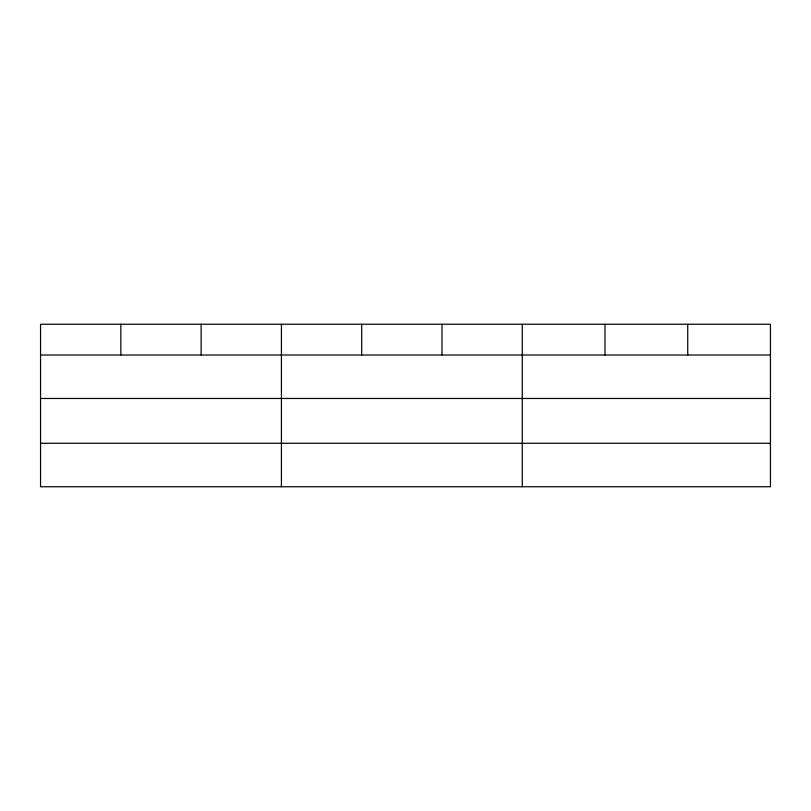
<?xml version="1.0" encoding="UTF-8"?>
<svg xmlns="http://www.w3.org/2000/svg" width="811" height="811" viewBox="0 0 811 811"><rect width="100%" height="100%" fill="white"/><g stroke="black" fill="none" stroke-linecap="round" stroke-linejoin="round"><path stroke-width="1.22" d="M770.45 398.475L770.45 324.248L40.55 324.248L40.55 486.752L770.45 486.752L770.45 398.475L40.55 398.475M40.55 354.995L770.45 354.995M40.55 443.272L770.45 443.272M687.728 324.248L687.728 354.995M605.006 324.248L605.006 354.995M522.284 324.248L522.284 486.752M441.995 324.248L441.995 354.995M361.706 324.248L361.706 354.995M281.417 324.248L281.417 486.752M201.128 324.248L201.128 354.995M120.839 324.248L120.839 354.995"/></g></svg>
